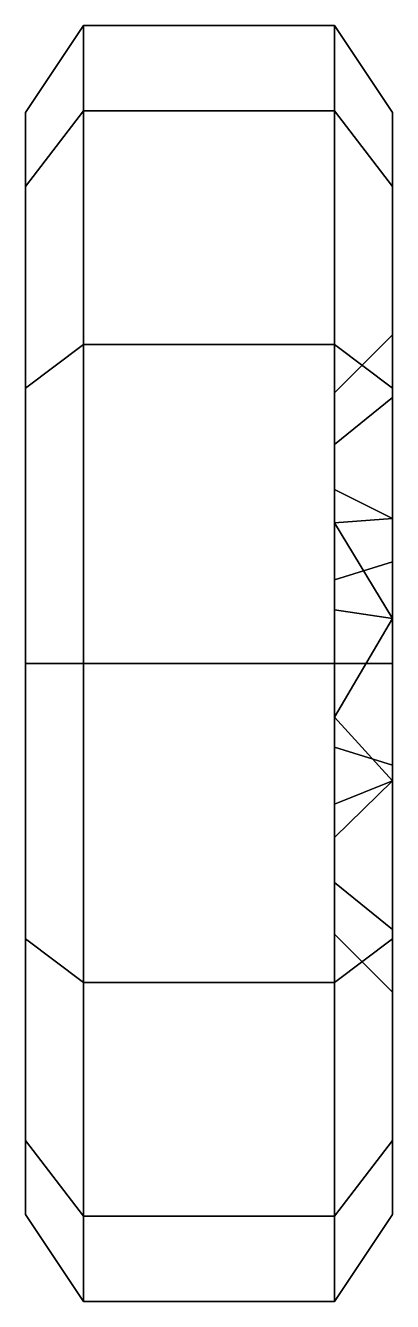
# Model space of a CAD drawing. Extents: x 0.74 to 1.12, y 1.8 to 3.12.
import ezdxf

# ---------------------------------------------------------------- set-up
doc = ezdxf.new("R2010")
doc.units = 0
doc.layers.add('WHEELS', color=2, linetype='CONTINUOUS')

msp = doc.modelspace()

# ---------------------------------------------------------------- linework, layer by layer
at = {"layer": 'WHEELS'}
for points in [[(0.8, 3.12, 2.3), (0.8, 3.0316, 1.97), (0.74, 2.9536, 2.015), (0.74, 3.03, 2.3)], [(0.8, 3.0316, 2.63), (0.8, 3.12, 2.3), (0.74, 3.03, 2.3), (0.74, 2.9536, 2.585)], [(1.06, 3.12, 2.3), (1.06, 3.0316, 1.97), (0.8, 3.0316, 1.97), (0.8, 3.12, 2.3)], [(1.06, 3.0316, 2.63), (1.06, 3.12, 2.3), (0.8, 3.12, 2.3), (0.8, 3.0316, 2.63)], [(1.06, 3.0316, 1.97), (1.06, 3.12, 2.3), (1.12, 3.03, 2.3), (1.12, 2.9536, 2.015)], [(1.06, 3.12, 2.3), (1.06, 3.0316, 2.63), (1.12, 2.9536, 2.585), (1.12, 3.03, 2.3)], [(0.8, 3.0316, 1.97), (0.8, 2.79, 1.7284), (0.74, 2.745, 1.8064), (0.74, 2.9536, 2.015)], [(0.8, 2.79, 2.8716), (0.8, 3.0316, 2.63), (0.74, 2.9536, 2.585), (0.74, 2.745, 2.7936)], [(0.74, 1.9664, 2.015), (0.74, 3.03, 2.3), (0.74, 2.9536, 2.015), (0.74, 2.175, 1.8064)], [(0.74, 1.89, 2.3), (0.74, 2.9536, 2.585), (0.74, 3.03, 2.3), (0.74, 1.9664, 2.015)], [(1.06, 3.0316, 1.97), (1.06, 2.79, 1.7284), (0.8, 2.79, 1.7284), (0.8, 3.0316, 1.97)], [(1.06, 2.79, 2.8716), (1.06, 3.0316, 2.63), (0.8, 3.0316, 2.63), (0.8, 2.79, 2.8716)], [(1.06, 2.79, 1.7284), (1.06, 3.0316, 1.97), (1.12, 2.9536, 2.015), (1.12, 2.745, 1.8064)], [(1.06, 3.0316, 2.63), (1.06, 2.79, 2.8716), (1.12, 2.745, 2.7936), (1.12, 2.9536, 2.585)], [(1.12, 2.9536, 2.015), (1.12, 3.03, 2.3), (1.12, 2.8, 2.3), (1.12, 2.7351, 2.1002)], [(1.12, 3.03, 2.3), (1.12, 2.9536, 2.585), (1.12, 2.7351, 2.4998), (1.12, 2.8, 2.3)], [(0.74, 2.175, 1.8064), (0.74, 2.9536, 2.015), (0.74, 2.745, 1.8064), (0.74, 2.46, 1.73)], [(0.74, 1.9664, 2.585), (0.74, 2.745, 2.7936), (0.74, 2.9536, 2.585), (0.74, 1.89, 2.3)], [(1.12, 2.745, 1.8064), (1.12, 2.9536, 2.015), (1.12, 2.7351, 2.1002)], [(1.12, 2.9536, 2.585), (1.12, 2.745, 2.7936), (1.12, 2.5651, 2.6234), (1.12, 2.7351, 2.4998)], [(1.12, 2.7351, 2.1002), (1.12, 2.8, 2.3), (1.06, 2.74, 2.3), (1.06, 2.6865, 2.1354)], [(1.12, 2.8, 2.3), (1.12, 2.7351, 2.4998), (1.06, 2.6865, 2.4646), (1.06, 2.74, 2.3)], [(0.8, 2.79, 1.7284), (0.8, 2.46, 1.64), (0.74, 2.46, 1.73), (0.74, 2.745, 1.8064)], [(0.8, 2.46, 2.96), (0.8, 2.79, 2.8716), (0.74, 2.745, 2.7936), (0.74, 2.46, 2.87)], [(1.06, 2.79, 1.7284), (1.06, 2.46, 1.64), (0.8, 2.46, 1.64), (0.8, 2.79, 1.7284)], [(1.06, 2.46, 2.96), (1.06, 2.79, 2.8716), (0.8, 2.79, 2.8716), (0.8, 2.46, 2.96)], [(1.06, 2.46, 1.64), (1.06, 2.79, 1.7284), (1.12, 2.745, 1.8064), (1.12, 2.46, 1.73)], [(1.06, 2.79, 2.8716), (1.06, 2.46, 2.96), (1.12, 2.46, 2.87), (1.12, 2.745, 2.7936)], [(0.74, 2.175, 2.7936), (0.74, 2.46, 2.87), (0.74, 2.745, 2.7936), (0.74, 1.9664, 2.585)], [(1.06, 2.6865, 2.1354), (1.06, 2.74, 2.3), (1.06, 2.64, 2.3), (1.06, 2.6056, 2.1942)], [(1.06, 2.74, 2.3), (1.06, 2.6865, 2.4646), (1.06, 2.6056, 2.4058), (1.06, 2.64, 2.3)], [(1.12, 2.5651, 1.9766), (1.12, 2.7351, 2.1002), (1.06, 2.6865, 2.1354), (1.06, 2.5465, 2.0337)], [(1.12, 2.7351, 2.4998), (1.12, 2.5651, 2.6234), (1.06, 2.5465, 2.5663), (1.06, 2.6865, 2.4646)], [(1.12, 2.46, 1.73), (1.12, 2.745, 1.8064), (1.12, 2.7351, 2.1002), (1.12, 2.5651, 1.9766)], [(1.12, 2.745, 2.7936), (1.12, 2.46, 2.87), (1.12, 2.3549, 2.6234), (1.12, 2.5651, 2.6234)], [(1.06, 2.6865, 2.4646), (1.06, 2.5465, 2.5663), (1.06, 2.5156, 2.4712), (1.06, 2.6056, 2.4058)], [(1.06, 2.5465, 2.0337), (1.06, 2.6865, 2.1354), (1.06, 2.6056, 2.1942), (1.06, 2.5156, 2.1288)], [(1.06, 2.6056, 2.1942), (1.06, 2.64, 2.3), (1.12, 2.61, 2.3)], [(1.06, 2.64, 2.3), (1.06, 2.6056, 2.4058), (1.12, 2.5064, 2.4427), (1.12, 2.61, 2.3)], [(1.06, 2.5156, 2.1288), (1.06, 2.6056, 2.1942), (1.12, 2.61, 2.3), (1.12, 2.5064, 2.1573)], [(1.06, 2.6056, 2.4058), (1.06, 2.5156, 2.4712), (1.12, 2.5064, 2.4427)], [(1.12, 2.61, 2.3), (1.12, 2.3386, 2.2118), (1.12, 2.5064, 2.1573)], [(1.12, 2.5064, 2.4427), (1.12, 2.3386, 2.3882), (1.12, 2.3386, 2.2118), (1.12, 2.61, 2.3)], [(1.12, 2.3549, 1.9766), (1.12, 2.5651, 1.9766), (1.06, 2.5465, 2.0337), (1.06, 2.3735, 2.0337)], [(1.12, 2.5651, 2.6234), (1.12, 2.3549, 2.6234), (1.06, 2.3735, 2.5663), (1.06, 2.5465, 2.5663)], [(1.12, 2.175, 1.8064), (1.12, 2.46, 1.73), (1.12, 2.5651, 1.9766), (1.12, 2.3549, 1.9766)], [(1.06, 2.5465, 2.5663), (1.06, 2.3735, 2.5663), (1.06, 2.4044, 2.4712), (1.06, 2.5156, 2.4712)], [(1.06, 2.3735, 2.0337), (1.06, 2.5465, 2.0337), (1.06, 2.5156, 2.1288), (1.06, 2.4044, 2.1288)], [(1.06, 2.4044, 2.1288), (1.06, 2.5156, 2.1288), (1.12, 2.5064, 2.1573)], [(1.06, 2.5156, 2.4712), (1.06, 2.4044, 2.4712), (1.12, 2.3386, 2.3882), (1.12, 2.5064, 2.4427)], [(1.06, 2.3144, 2.1942), (1.06, 2.4044, 2.1288), (1.12, 2.5064, 2.1573), (1.12, 2.3386, 2.2118)], [(0.8, 2.46, 1.64), (0.8, 2.13, 1.7284), (0.74, 2.175, 1.8064), (0.74, 2.46, 1.73)], [(0.8, 2.13, 2.8716), (0.8, 2.46, 2.96), (0.74, 2.46, 2.87), (0.74, 2.175, 2.7936)], [(1.06, 2.46, 1.64), (1.06, 2.13, 1.7284), (0.8, 2.13, 1.7284), (0.8, 2.46, 1.64)], [(1.06, 2.13, 2.8716), (1.06, 2.46, 2.96), (0.8, 2.46, 2.96), (0.8, 2.13, 2.8716)], [(1.06, 2.13, 1.7284), (1.06, 2.46, 1.64), (1.12, 2.46, 1.73), (1.12, 2.175, 1.8064)], [(1.06, 2.46, 2.96), (1.06, 2.13, 2.8716), (1.12, 2.175, 2.7936), (1.12, 2.46, 2.87)], [(1.12, 2.46, 2.87), (1.12, 2.175, 2.7936), (1.12, 2.1849, 2.4998), (1.12, 2.3549, 2.6234)], [(1.06, 2.3735, 2.5663), (1.06, 2.2335, 2.4646), (1.06, 2.3144, 2.4058), (1.06, 2.4044, 2.4712)], [(1.06, 2.2335, 2.1354), (1.06, 2.3735, 2.0337), (1.06, 2.4044, 2.1288), (1.06, 2.3144, 2.1942)], [(1.06, 2.4044, 2.4712), (1.06, 2.3144, 2.4058), (1.12, 2.3386, 2.3882)], [(1.12, 2.1849, 2.1002), (1.12, 2.3549, 1.9766), (1.06, 2.3735, 2.0337), (1.06, 2.2335, 2.1354)], [(1.12, 2.3549, 2.6234), (1.12, 2.1849, 2.4998), (1.06, 2.2335, 2.4646), (1.06, 2.3735, 2.5663)], [(1.12, 1.9664, 2.015), (1.12, 2.175, 1.8064), (1.12, 2.3549, 1.9766), (1.12, 2.1849, 2.1002)], [(1.06, 2.28, 2.3), (1.06, 2.3144, 2.1942), (1.12, 2.3386, 2.2118)], [(1.06, 2.3144, 2.4058), (1.06, 2.28, 2.3), (1.12, 2.3386, 2.2118), (1.12, 2.3386, 2.3882)], [(1.06, 2.18, 2.3), (1.06, 2.2335, 2.1354), (1.06, 2.3144, 2.1942), (1.06, 2.28, 2.3)], [(1.06, 2.2335, 2.4646), (1.06, 2.18, 2.3), (1.06, 2.28, 2.3), (1.06, 2.3144, 2.4058)], [(1.12, 2.12, 2.3), (1.12, 2.1849, 2.1002), (1.06, 2.2335, 2.1354), (1.06, 2.18, 2.3)], [(1.12, 2.1849, 2.4998), (1.12, 2.12, 2.3), (1.06, 2.18, 2.3), (1.06, 2.2335, 2.4646)], [(1.12, 1.89, 2.3), (1.12, 1.9664, 2.015), (1.12, 2.1849, 2.1002), (1.12, 2.12, 2.3)], [(1.12, 1.9664, 2.585), (1.12, 1.89, 2.3), (1.12, 2.12, 2.3), (1.12, 2.1849, 2.4998)], [(1.12, 2.175, 2.7936), (1.12, 1.9664, 2.585), (1.12, 2.1849, 2.4998)], [(0.8, 2.13, 1.7284), (0.8, 1.8884, 1.97), (0.74, 1.9664, 2.015), (0.74, 2.175, 1.8064)], [(0.8, 1.8884, 2.63), (0.8, 2.13, 2.8716), (0.74, 2.175, 2.7936), (0.74, 1.9664, 2.585)], [(1.06, 1.8884, 1.97), (1.06, 2.13, 1.7284), (1.12, 2.175, 1.8064), (1.12, 1.9664, 2.015)], [(1.06, 2.13, 2.8716), (1.06, 1.8884, 2.63), (1.12, 1.9664, 2.585), (1.12, 2.175, 2.7936)], [(1.06, 2.13, 1.7284), (1.06, 1.8884, 1.97), (0.8, 1.8884, 1.97), (0.8, 2.13, 1.7284)], [(1.06, 1.8884, 2.63), (1.06, 2.13, 2.8716), (0.8, 2.13, 2.8716), (0.8, 1.8884, 2.63)], [(0.8, 1.8884, 1.97), (0.8, 1.8, 2.3), (0.74, 1.89, 2.3), (0.74, 1.9664, 2.015)], [(0.8, 1.8, 2.3), (0.8, 1.8884, 2.63), (0.74, 1.9664, 2.585), (0.74, 1.89, 2.3)], [(1.06, 1.8, 2.3), (1.06, 1.8884, 1.97), (1.12, 1.9664, 2.015), (1.12, 1.89, 2.3)], [(1.06, 1.8884, 2.63), (1.06, 1.8, 2.3), (1.12, 1.89, 2.3), (1.12, 1.9664, 2.585)], [(1.06, 1.8884, 1.97), (1.06, 1.8, 2.3), (0.8, 1.8, 2.3), (0.8, 1.8884, 1.97)], [(1.06, 1.8, 2.3), (1.06, 1.8884, 2.63), (0.8, 1.8884, 2.63), (0.8, 1.8, 2.3)]]:
    msp.add_3dface(points, dxfattribs=at)

doc.saveas('drawing.dxf')
